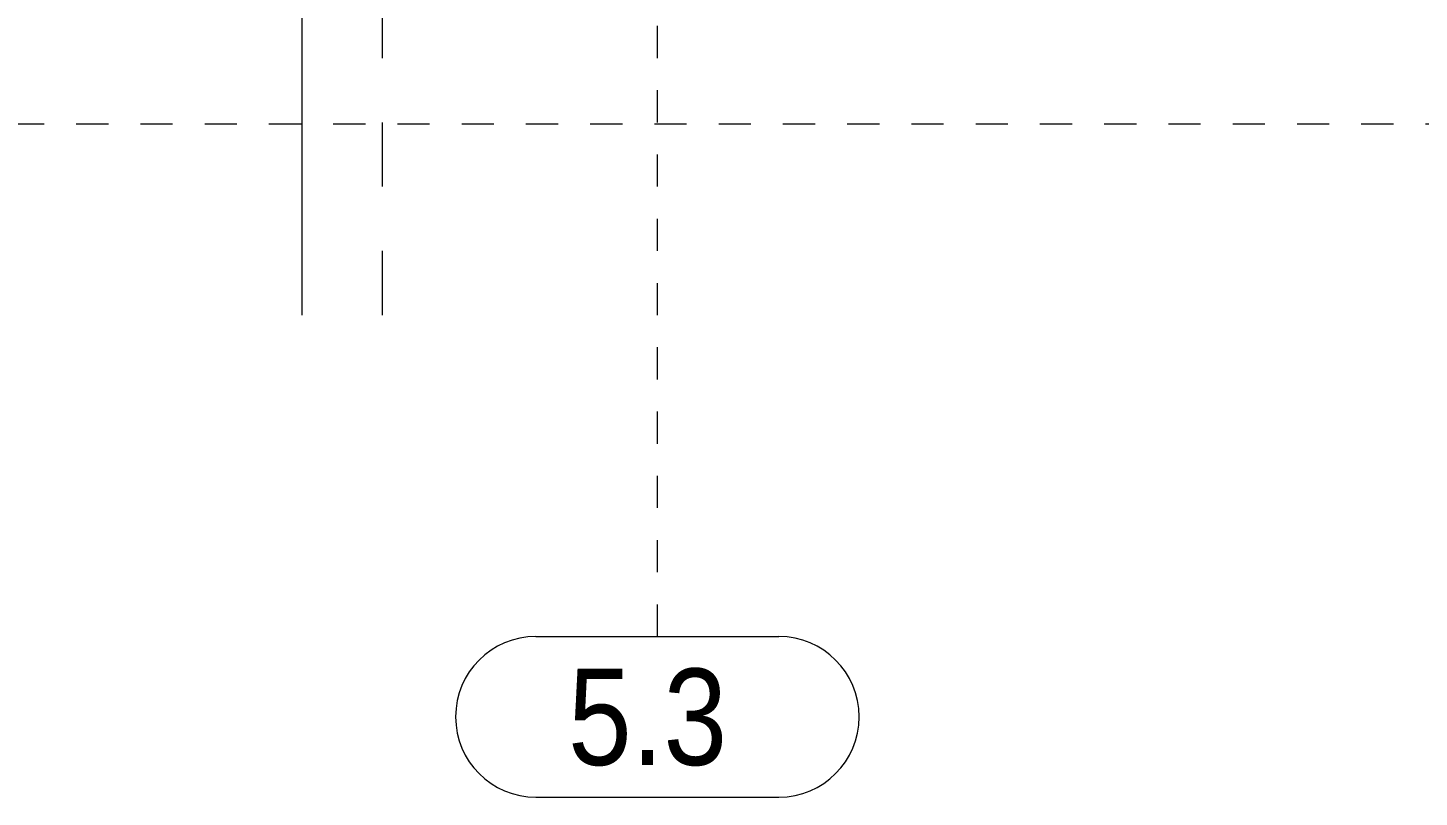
# Model space of a CAD drawing. Header units: millimetres. Extents: x 652937 to 1670132, y 1473552 to 2851037.
# Drawn here: x 663503.81 to 663512.47, y 1524519.83 to 1524524.62 of the extents above; entities that cross this region are included whole.
import ezdxf

# ---------------------------------------------------------------- set-up
doc = ezdxf.new("R2010")
doc.units = ezdxf.units.MM
for name, pattern in [('XKITLINE00', [0]), ('XKITLINE01', [4, 1, -1, 1, -1]), ('XKITLINE02', [4, 2, -2])]:
    doc.linetypes.add(name, pattern=pattern)
doc.layers.add('Part', color=7, linetype='Continuous', lineweight=0)
doc.layers.add('S-GRID', color=7, linetype='Continuous', lineweight=9)
doc.styles.add('Arial', font='arial.ttf')

# ---------------------------------------------------------------- blocks, each defined once
blk = doc.blocks.new('*A24853558')
at = {"layer": 'S-GRID', "color": 7, "linetype": 'XKITLINE01', "lineweight": 0}
blk.add_line((139.952037, 0.472868), (282.742408, 0.472868), dxfattribs=at)
blk = doc.blocks.new('*A25173590')
at = {"layer": 'S-GRID', "color": 7, "linetype": 'XKITLINE01', "lineweight": 0}
blk.add_line((162.042339, -15.480012), (162.042339, 86.572868), dxfattribs=at)
at = {"layer": 'S-GRID', "color": 7, "style": 'Arial', "width": 0.85}
blk.add_text('5.3', height=3, dxfattribs=at).set_placement((159.261333, -19.480012))
blk = doc.blocks.new('*A25793652')
at = {"layer": 'S-GRID', "color": 7, "linetype": 'XKITLINE00', "lineweight": 0}
for p, q in [((158.261333, -15.480012), (165.823345, -15.480012)), ((158.261333, -20.480012), (165.823345, -20.480012))]:
    blk.add_line(p, q, dxfattribs=at)
for centre, start, end in [((158.261333, -17.980012), 90, 270), ((165.823345, -17.980012), 270, 90)]:
    blk.add_arc(centre, 2.5, start, end, dxfattribs=at)
blk = doc.blocks.new('*A25803653')
at = {"layer": 'Part', "color": 7, "linetype": 'XKITLINE00', "lineweight": 0}
blk.add_line((150.987376, -5.480012), (150.987376, 6.722868), dxfattribs=at)
at = {"layer": 'Part', "color": 7, "linetype": 'XKITLINE02', "lineweight": 0}
blk.add_line((153.487373, -5.480012), (153.487373, 6.722868), dxfattribs=at)

msp = doc.modelspace()

# ---------------------------------------------------------------- block references
at = {"color": 7, "lineweight": 0, "xscale": 0.2, "yscale": 0.2, "zscale": 0.2}
for name in ['*A25173590', '*A25803653', '*A24853558', '*A25793652']:
    msp.add_blockref(name, (663475.3182, 1524523.9257), dxfattribs=at)

doc.saveas('drawing.dxf')
